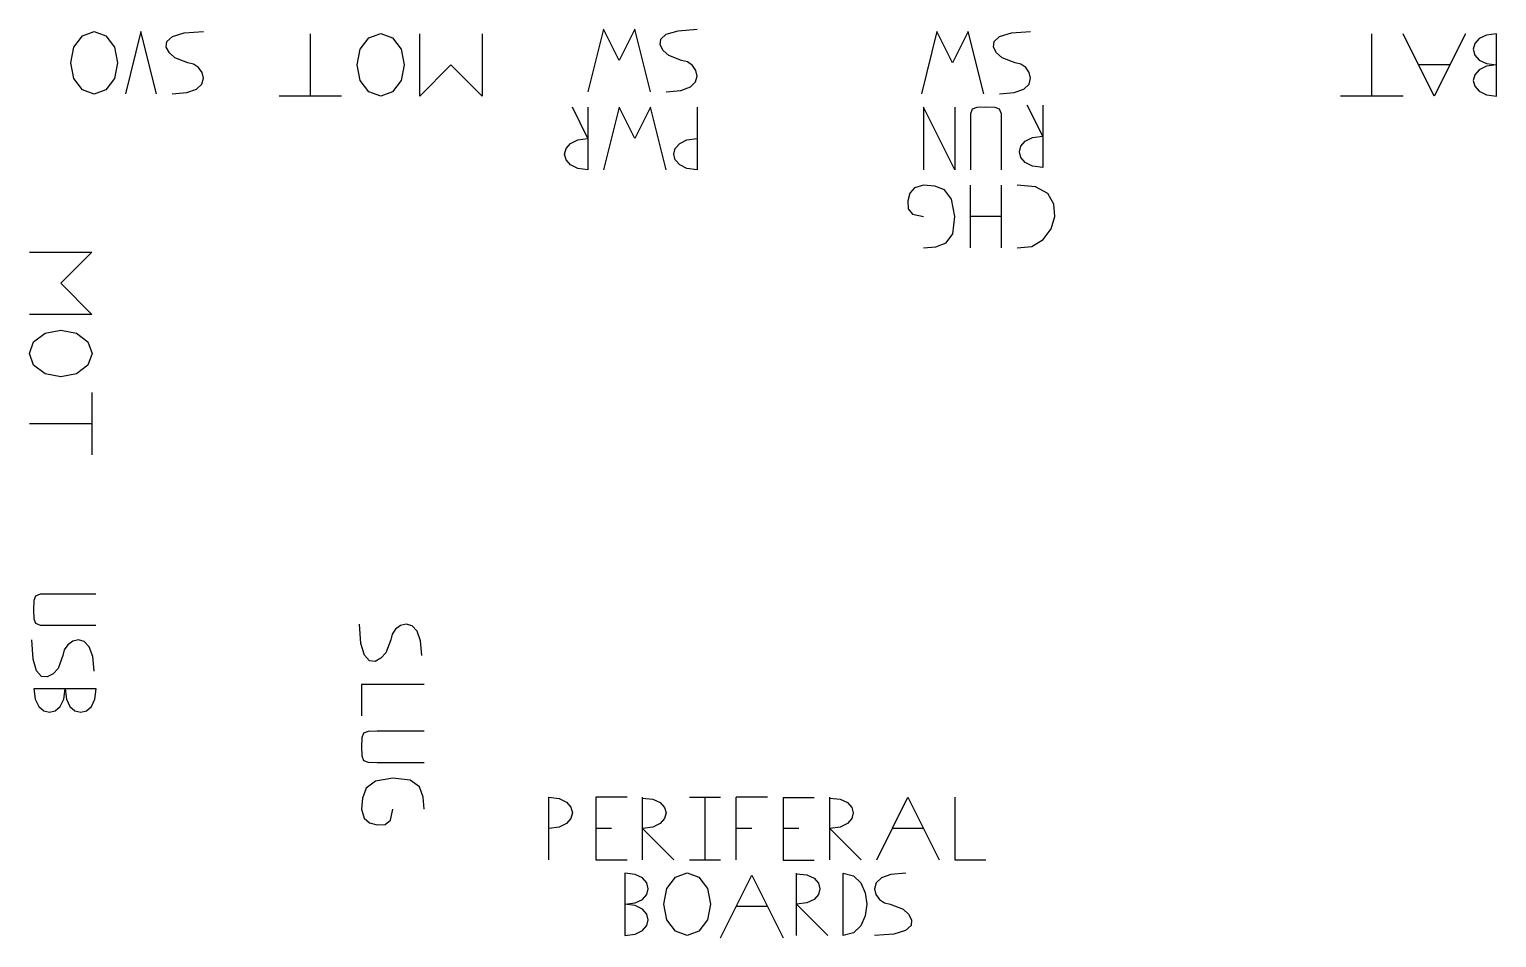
# Model space of a CAD drawing. Extents: x 179.8 to 273.9, y 199.9 to 258.1.
import ezdxf

# ---------------------------------------------------------------- set-up
doc = ezdxf.new("R2010")
doc.units = 0
doc.layers.add('text', color=7, linetype='CONTINUOUS')

msp = doc.modelspace()

# ---------------------------------------------------------------- linework, layer by layer
at = {"layer": 'text', "color": 4}
for p, q in [((182.695412, 257.004472), (183.249803, 257.732784)), ((183.249803, 257.732784), (183.99999, 258.009072)), ((183.99999, 258.009072), (184.750178, 257.732784)), ((184.750178, 257.732784), (185.304568, 257.004472)), ((186.999987, 258.000009), (185.999989, 254.000008)), ((187.999988, 254.000008), (186.999987, 258.000009)), ((188.662097, 257.367197), (189.015613, 257.687509)), ((189.015613, 257.687509), (189.767566, 257.914071)), ((189.767566, 257.914071), (190.999988, 258.000009)), ((197.858902, 253.8589), (197.858902, 257.858898)), ((201.054324, 256.863361), (201.608714, 257.591673)), ((201.608714, 257.591673), (202.358902, 257.867961)), ((202.358902, 257.867961), (203.109089, 257.591673)), ((203.109089, 257.591673), (203.66348, 256.863361)), ((204.858902, 253.8589), (204.858902, 257.858898)), ((208.858903, 257.858898), (208.858903, 253.8589)), ((216.641124, 258.141117), (215.641126, 254.14112)), ((217.641125, 256.141118), (216.641124, 258.141117)), ((218.641126, 258.141117), (217.641125, 256.141118)), ((219.641124, 254.14112), (218.641126, 258.141117)), ((220.303233, 257.508308), (220.656748, 257.82862)), ((220.656748, 257.82862), (221.408701, 258.055183)), ((221.408701, 258.055183), (222.641123, 258.14112)), ((237.999992, 258.000009), (236.999994, 254.000011)), ((238.999993, 256.00001), (237.999992, 258.000009)), ((239.999994, 258.000009), (238.999993, 256.00001)), ((240.999992, 254.000011), (239.999994, 258.000009)), ((241.662101, 257.367197), (242.015617, 257.687509)), ((242.015617, 257.687509), (242.76757, 257.914071)), ((242.76757, 257.914071), (243.999992, 258.000009)), ((265.858885, 253.858895), (265.858885, 257.858898)), ((269.858885, 253.858895), (267.858883, 257.858895)), ((271.858884, 257.858895), (269.858885, 253.858895)), ((273.202635, 257.772958), (272.733885, 257.546395)), ((273.858886, 257.858895), (273.202635, 257.772958)), ((273.858886, 253.858895), (273.858886, 257.858895)), ((182.499991, 256.00001), (182.695412, 257.004472)), ((185.304568, 257.004472), (185.49999, 256.00001)), ((188.624988, 257.00001), (188.662097, 257.367197)), ((188.822254, 256.632822), (188.624988, 257.00001)), ((200.858902, 255.858899), (201.054324, 256.863361)), ((203.66348, 256.863361), (203.858901, 255.858899)), ((220.266123, 257.141121), (220.303233, 257.508308)), ((220.463389, 256.773933), (220.266123, 257.141121)), ((220.812998, 256.453621), (220.463389, 256.773933)), ((241.624992, 257.00001), (241.662101, 257.367197)), ((241.822258, 256.632822), (241.624992, 257.00001)), ((272.452634, 257.226083), (272.358884, 256.858896)), ((272.358884, 256.858896), (272.452634, 256.491708)), ((272.733885, 257.546395), (272.452634, 257.226083)), ((182.695412, 254.995549), (182.499991, 256.00001)), ((185.49999, 256.00001), (185.304568, 254.995549)), ((185.49999, 256.00001), (185.49999, 256.00001)), ((189.171863, 256.31251), (188.822254, 256.632822)), ((189.999987, 256.00001), (189.171863, 256.31251)), ((190.367175, 255.914073), (189.999987, 256.00001)), ((190.687487, 255.68751), (190.367175, 255.914073)), ((201.054324, 254.854437), (200.858902, 255.858899)), ((200.858902, 255.858899), (200.858902, 255.858899)), ((203.858901, 255.858899), (203.66348, 254.854437)), ((206.858901, 255.858899), (204.858902, 253.8589)), ((208.858903, 253.8589), (206.858901, 255.858899)), ((221.641122, 256.141121), (220.812998, 256.453621)), ((222.00831, 256.055184), (221.641122, 256.141121)), ((222.328623, 255.828621), (222.00831, 256.055184)), ((222.555186, 255.508308), (222.328623, 255.828621)), ((242.171867, 256.31251), (241.822258, 256.632822)), ((242.999991, 256.00001), (242.171867, 256.31251)), ((243.367179, 255.914073), (242.999991, 256.00001)), ((243.687492, 255.68751), (243.367179, 255.914073)), ((270.858883, 255.858896), (268.858884, 255.858896)), ((272.452634, 256.491708), (272.733885, 256.171396)), ((272.733885, 256.171396), (273.202635, 255.944834)), ((273.202635, 255.772959), (272.733885, 255.546396)), ((273.202635, 255.944834), (273.858886, 255.858896)), ((273.858886, 255.858896), (273.202635, 255.772959)), ((183.249803, 254.267236), (182.695412, 254.995549)), ((185.304568, 254.995549), (184.750178, 254.267236)), ((190.91405, 255.367197), (190.687487, 255.68751)), ((190.898426, 254.632821), (190.999988, 255.000009)), ((190.999988, 255.000009), (190.91405, 255.367197)), ((201.608714, 254.126125), (201.054324, 254.854437)), ((203.66348, 254.854437), (203.109089, 254.126125)), ((222.203624, 254.45362), (222.539561, 254.773933)), ((222.539561, 254.773933), (222.641124, 255.14112)), ((222.641124, 255.14112), (222.555186, 255.508308)), ((243.914054, 255.367197), (243.687492, 255.68751)), ((243.89843, 254.632821), (243.999992, 255.000009)), ((243.999992, 255.000009), (243.914054, 255.367197)), ((272.452634, 255.226083), (272.358884, 254.858895)), ((272.358884, 254.858895), (272.452634, 254.491708)), ((272.733885, 255.546396), (272.452634, 255.226083)), ((183.99999, 253.990949), (183.249803, 254.267236)), ((184.750178, 254.267236), (183.99999, 253.990949)), ((185.999989, 254.000008), (185.999989, 254.000008)), ((188.999989, 254.000008), (189.945301, 254.085946)), ((189.945301, 254.085946), (190.562489, 254.312509)), ((190.562489, 254.312509), (190.898426, 254.632821)), ((199.858901, 253.8589), (195.8589, 253.8589)), ((202.358902, 253.849837), (201.608714, 254.126125)), ((203.109089, 254.126125), (202.358902, 253.849837)), ((215.641126, 254.14112), (215.641126, 254.14112)), ((220.641124, 254.14112), (221.586437, 254.227057)), ((221.586437, 254.227057), (222.203624, 254.45362)), ((236.999994, 254.000011), (236.999994, 254.000011)), ((241.999993, 254.000008), (242.945305, 254.085946)), ((242.945305, 254.085946), (243.562493, 254.312509)), ((243.562493, 254.312509), (243.89843, 254.632821)), ((267.858883, 253.858895), (263.858886, 253.858895)), ((272.452634, 254.491708), (272.733885, 254.171395)), ((272.733885, 254.171395), (273.202635, 253.944832)), ((273.202635, 253.944832), (273.858886, 253.858895)), ((273.858886, 253.858895), (273.858886, 253.858895)), ((215.641123, 251.14112), (214.641122, 253.141119)), ((215.641123, 253.141119), (215.641123, 249.141121)), ((217.641122, 253.141119), (216.641124, 249.141121)), ((218.641123, 251.14112), (217.641122, 253.141119)), ((219.641124, 253.141119), (218.641123, 251.14112)), ((220.641122, 249.141121), (219.641124, 253.141119)), ((222.641123, 253.141119), (222.641123, 249.141121)), ((239.141102, 249.141118), (237.141103, 253.141119)), ((237.141103, 253.141119), (237.141103, 249.141118)), ((239.141102, 253.141119), (239.141102, 249.141118)), ((240.266103, 253.01612), (240.156727, 252.719246)), ((240.562978, 253.125494), (240.266103, 253.01612)), ((241.141103, 253.141119), (240.562978, 253.125494)), ((241.719227, 253.125494), (241.141103, 253.141119)), ((242.016101, 253.016119), (241.719227, 253.125494)), ((242.125476, 252.719245), (242.016101, 253.016119)), ((244.782219, 251.282228), (243.782218, 253.282227)), ((244.782219, 253.282227), (244.782219, 249.282229)), ((240.156727, 252.719246), (240.141102, 252.141121)), ((240.141102, 252.141121), (240.141102, 249.141118)), ((242.141101, 252.141121), (242.125476, 252.719245)), ((242.141101, 249.141118), (242.141101, 252.141121)), ((214.516122, 250.82862), (214.984873, 251.055182)), ((214.984873, 251.055182), (215.641123, 251.14112)), ((221.516122, 250.82862), (221.984873, 251.055182)), ((221.984873, 251.055182), (222.641123, 251.14112)), ((243.657218, 250.969728), (244.125968, 251.196291)), ((244.125968, 251.196291), (244.782219, 251.282228)), ((214.141122, 250.141121), (214.234872, 250.508308)), ((214.234872, 249.773933), (214.141122, 250.141121)), ((214.234872, 250.508308), (214.516122, 250.82862)), ((221.141122, 250.141121), (221.234872, 250.508308)), ((221.234872, 249.773933), (221.141122, 250.141121)), ((221.234872, 250.508308), (221.516122, 250.82862)), ((243.282217, 250.282229), (243.375967, 250.649416)), ((243.375967, 249.915042), (243.282217, 250.282229)), ((243.375967, 250.649416), (243.657218, 250.969728)), ((214.516122, 249.453621), (214.234872, 249.773933)), ((214.984873, 249.227059), (214.516122, 249.453621)), ((215.641123, 249.141121), (214.984873, 249.227059)), ((216.641124, 249.141121), (216.641124, 249.141121)), ((221.516122, 249.453621), (221.234872, 249.773933)), ((221.984873, 249.227059), (221.516122, 249.453621)), ((222.641123, 249.141121), (221.984873, 249.227059)), ((243.657218, 249.594729), (243.375967, 249.915042)), ((244.125968, 249.368167), (243.657218, 249.594729)), ((244.782219, 249.282229), (244.125968, 249.368167)), ((236.266102, 247.64112), (236.141102, 247.141119)), ((236.562977, 247.98487), (236.266102, 247.64112)), ((237.141103, 248.14112), (236.562977, 247.98487)), ((237.865571, 248.09681), (237.141103, 248.14112)), ((238.489685, 247.856294), (237.865571, 248.09681)), ((238.939508, 247.25819), (238.489685, 247.856294)), ((239.141104, 246.141119), (238.939508, 247.25819)), ((240.141102, 244.14112), (240.141102, 248.14112)), ((242.141101, 244.14112), (242.141101, 248.14112)), ((244.322231, 248.050043), (243.141102, 248.14112)), ((245.094539, 247.607815), (244.322231, 248.050043)), ((245.493706, 246.931592), (245.094539, 247.607815)), ((236.141102, 247.141119), (236.157216, 246.641192)), ((236.157216, 246.641192), (236.440481, 246.297451)), ((245.555407, 246.138535), (245.493706, 246.931592)), ((236.440481, 246.297451), (237.141103, 246.141119)), ((237.141103, 246.141119), (237.141103, 246.141119)), ((237.141103, 246.141119), (237.141103, 246.141119)), ((239.012706, 245.031639), (239.141104, 246.141119)), ((242.141101, 246.141119), (240.141102, 246.141119)), ((245.31532, 245.3458), (245.555407, 246.138535)), ((237.926651, 244.208201), (238.579204, 244.446187)), ((238.579204, 244.446187), (239.012706, 245.031639)), ((244.07249, 244.229934), (244.809122, 244.670547)), ((244.809122, 244.670547), (245.31532, 245.3458)), ((179.85889, 243.858898), (183.858888, 243.858898)), ((183.858888, 243.858898), (181.858889, 241.858896)), ((237.141103, 244.14112), (237.926651, 244.208201)), ((243.141102, 244.14112), (244.07249, 244.229934)), ((181.858889, 241.858896), (183.858888, 239.858897)), ((183.858888, 239.858897), (179.85889, 239.858897)), ((180.854427, 238.663474), (181.858889, 238.858896)), ((181.858889, 238.858896), (182.863351, 238.663474)), ((179.849827, 237.358896), (180.126115, 238.109084)), ((180.126115, 238.109084), (180.854427, 238.663474)), ((182.863351, 238.663474), (183.591663, 238.109084)), ((183.591663, 238.109084), (183.86795, 237.358896)), ((180.126115, 236.608709), (179.849827, 237.358896)), ((183.86795, 237.358896), (183.591663, 236.608709)), ((180.854427, 236.054319), (180.126115, 236.608709)), ((181.858889, 235.858897), (180.854427, 236.054319)), ((182.863351, 236.054319), (181.858889, 235.858897)), ((183.591663, 236.608709), (182.863351, 236.054319)), ((181.858889, 235.858897), (181.858889, 235.858897)), ((183.858888, 234.858896), (183.858888, 230.858895)), ((183.858888, 232.858897), (179.85889, 232.858897)), ((180.536091, 221.922813), (180.239216, 221.813438)), ((181.114215, 221.938438), (180.536091, 221.922813)), ((184.114217, 221.938438), (181.114215, 221.938438)), ((180.129842, 221.516564), (180.114217, 220.93844)), ((180.114217, 220.93844), (180.129841, 220.360314)), ((180.239216, 221.813438), (180.129842, 221.516564)), ((180.129841, 220.360314), (180.239215, 220.063439)), ((180.239215, 220.063439), (180.53609, 219.954064)), ((201.085936, 218.767584), (200.999999, 220.000006)), ((203.999998, 220.000006), (203.632811, 219.914068)), ((204.367186, 219.898444), (203.999998, 220.000006)), ((180.53609, 219.954064), (181.114215, 219.938439)), ((181.114215, 219.938439), (184.114217, 219.938439)), ((203.085935, 219.367193), (202.999998, 219.000005)), ((203.312498, 219.687506), (203.085935, 219.367193)), ((203.632811, 219.914068), (203.312498, 219.687506)), ((204.687499, 219.562507), (204.367186, 219.898444)), ((204.914062, 218.945319), (204.687499, 219.562507)), ((180.085936, 217.767583), (179.999998, 219.000005)), ((182.085935, 218.367192), (181.999997, 218.000004)), ((182.312498, 218.687505), (182.085935, 218.367192)), ((182.63281, 218.914068), (182.312498, 218.687505)), ((182.999998, 219.000005), (182.63281, 218.914068)), ((183.367186, 218.898443), (182.999998, 219.000005)), ((183.687499, 218.562506), (183.367186, 218.898443)), ((183.914061, 217.945319), (183.687499, 218.562506)), ((201.312499, 218.015631), (201.085936, 218.767584)), ((202.687498, 218.171881), (202.367185, 217.822272)), ((202.999998, 219.000005), (202.687498, 218.171881)), ((204.999999, 218.000007), (204.914062, 218.945319)), ((180.312498, 217.01563), (180.085936, 217.767583)), ((181.687497, 217.17188), (181.367185, 216.822271)), ((181.999997, 218.000004), (181.687497, 217.17188)), ((183.999999, 217.000006), (183.914061, 217.945319)), ((201.632811, 217.662115), (201.312499, 218.015631)), ((201.999998, 217.625006), (201.632811, 217.662115)), ((202.367185, 217.822272), (201.999998, 217.625006)), ((180.632811, 216.662115), (180.312498, 217.01563)), ((180.999998, 216.625005), (180.632811, 216.662115)), ((181.367185, 216.822271), (180.999998, 216.625005)), ((184.14111, 215.858889), (180.14111, 215.858889)), ((180.14111, 215.858889), (180.227047, 215.202638)), ((182.055171, 215.202638), (182.141108, 215.858889)), ((182.141108, 215.858889), (182.227046, 215.202638)), ((184.055172, 215.202638), (184.14111, 215.858889)), ((184.14111, 215.858889), (184.14111, 215.858889)), ((205.14111, 216.141117), (201.14111, 216.141117)), ((201.14111, 216.141117), (201.14111, 214.141118)), ((180.227047, 215.202638), (180.453609, 214.733888)), ((180.453609, 214.733888), (180.773922, 214.452638)), ((180.773922, 214.452638), (181.141109, 214.358887)), ((181.141109, 214.358887), (181.508296, 214.452638)), ((181.508296, 214.452638), (181.828609, 214.733888)), ((181.828609, 214.733888), (182.055171, 215.202638)), ((182.227046, 215.202638), (182.453609, 214.733888)), ((182.453609, 214.733888), (182.773921, 214.452638)), ((182.773921, 214.452638), (183.141109, 214.358887)), ((183.141109, 214.358887), (183.508297, 214.452638)), ((183.508297, 214.452638), (183.82861, 214.733888)), ((183.82861, 214.733888), (184.055172, 215.202638)), ((201.156735, 212.719243), (201.14111, 212.141119)), ((201.26611, 213.016117), (201.156735, 212.719243)), ((201.562984, 213.125492), (201.26611, 213.016117)), ((202.141108, 213.141117), (201.562984, 213.125492)), ((205.14111, 213.141117), (202.141108, 213.141117)), ((201.14111, 212.141119), (201.156734, 211.562993)), ((201.156734, 211.562993), (201.266109, 211.266118)), ((201.266109, 211.266118), (201.562983, 211.156743)), ((201.562983, 211.156743), (202.141108, 211.141118)), ((202.141108, 211.141118), (205.14111, 211.141118)), ((202.02404, 209.939521), (201.425937, 209.489698)), ((203.141112, 210.141117), (202.02404, 209.939521)), ((204.250591, 210.012719), (203.141112, 210.141117)), ((204.836043, 209.579217), (204.250591, 210.012719)), ((201.18542, 208.865584), (201.14111, 208.141116)), ((201.425937, 209.489698), (201.18542, 208.865584)), ((205.074029, 208.926664), (204.836043, 209.579217)), ((205.14111, 208.141116), (205.074029, 208.926664)), ((213.141108, 204.912095), (213.141108, 208.912093)), ((213.141108, 208.912093), (213.797359, 208.826156)), ((213.797359, 208.826156), (214.266109, 208.599593)), ((218.141107, 208.912096), (216.141108, 208.912096)), ((216.141108, 208.912096), (216.141108, 204.912095)), ((219.141108, 204.912095), (219.141108, 208.912096)), ((219.141111, 208.8589), (219.79736, 208.790521)), ((219.79736, 208.790521), (220.26611, 208.577154)), ((222.141107, 208.912096), (224.141109, 208.912096)), ((223.141108, 204.912095), (223.141108, 208.912096)), ((225.141107, 204.912095), (225.141107, 208.912096)), ((227.141109, 208.912096), (225.141107, 208.912096)), ((230.141108, 208.880987), (228.141109, 208.880987)), ((228.141109, 208.880987), (228.141109, 204.880986)), ((231.141109, 204.912095), (231.141109, 208.912096)), ((231.141112, 208.8589), (231.797362, 208.790521)), ((231.797362, 208.790521), (232.266111, 208.577154)), ((234.141109, 204.912095), (236.141108, 208.912096)), ((236.141108, 208.912096), (238.141109, 204.912095)), ((239.141107, 208.912096), (239.141107, 204.912095)), ((201.14111, 208.141116), (201.29736, 207.56299)), ((202.984779, 207.440494), (203.141112, 208.141116)), ((203.141112, 208.141116), (203.141112, 208.141116)), ((203.141112, 208.141116), (203.141112, 208.141116)), ((214.266109, 208.599593), (214.54736, 208.279281)), ((214.54736, 208.279281), (214.64111, 207.912094)), ((214.64111, 207.912094), (214.54736, 207.544906)), ((220.26611, 208.577154), (220.54736, 208.266296)), ((220.641109, 207.905447), (220.547359, 207.542104)), ((220.54736, 208.266296), (220.641109, 207.905447)), ((232.266111, 208.577154), (232.547361, 208.266296)), ((232.641111, 207.905447), (232.54736, 207.542104)), ((232.547361, 208.266296), (232.641111, 207.905447)), ((201.29736, 207.56299), (201.64111, 207.266115)), ((201.64111, 207.266115), (202.141111, 207.141115)), ((202.141111, 207.141115), (202.641038, 207.157229)), ((202.641038, 207.157229), (202.984779, 207.440494)), ((213.797359, 206.998032), (213.141108, 206.912094)), ((214.266109, 207.224594), (213.797359, 206.998032)), ((214.54736, 207.544906), (214.266109, 207.224594)), ((217.141109, 206.912097), (216.141108, 206.912097)), ((219.797358, 206.997931), (219.141108, 206.912097)), ((219.141108, 206.912097), (221.141109, 204.912095)), ((220.266109, 207.223766), (219.797358, 206.997931)), ((220.547359, 207.542104), (220.266109, 207.223766)), ((226.141108, 206.912097), (225.141107, 206.912097)), ((229.141107, 206.912097), (228.141107, 206.912097)), ((231.79736, 206.997931), (231.141109, 206.912097)), ((231.141109, 206.912097), (233.141111, 204.912095)), ((232.26611, 207.223766), (231.79736, 206.997931)), ((232.54736, 207.542104), (232.26611, 207.223766)), ((237.141108, 206.912097), (235.14111, 206.912097)), ((216.141108, 204.912095), (218.141107, 204.912095)), ((217.999993, 204.053206), (217.999993, 200.053205)), ((218.656244, 203.967268), (217.999993, 204.053206)), ((217.999993, 204.053206), (217.999993, 204.053206)), ((221.2498, 203.785981), (221.999988, 204.062268)), ((221.999988, 204.062268), (222.750176, 203.785981)), ((222.141107, 204.912095), (224.141109, 204.912095)), ((228.141109, 204.880986), (230.141108, 204.880986)), ((228.999994, 200.053205), (228.999994, 204.053206)), ((228.999996, 204.00001), (229.656246, 203.931631)), ((231.999993, 200.053205), (231.999993, 204.053206)), ((231.999993, 204.053206), (232.656244, 203.881331)), ((235.999994, 204.053206), (235.054681, 203.967268)), ((238.141109, 204.912095), (238.141109, 204.912095)), ((239.141107, 204.912095), (241.141109, 204.912095)), ((219.124994, 203.740705), (218.656244, 203.967268)), ((219.406244, 203.420393), (219.124994, 203.740705)), ((219.499994, 203.053205), (219.406244, 203.420393)), ((220.69541, 203.057668), (221.2498, 203.785981)), ((222.750176, 203.785981), (223.304566, 203.057668)), ((224.141106, 199.912094), (226.141105, 203.912095)), ((226.141105, 203.912095), (228.141107, 199.912094)), ((229.656246, 203.931631), (230.124996, 203.718264)), ((230.124996, 203.718264), (230.406245, 203.407406)), ((230.406245, 203.407406), (230.499995, 203.046557)), ((232.656244, 203.881331), (233.124994, 203.428206)), ((233.124994, 203.428206), (233.406244, 202.787581)), ((234.101557, 203.420393), (233.999994, 203.053205)), ((234.437494, 203.740705), (234.101557, 203.420393)), ((235.054681, 203.967268), (234.437494, 203.740705)), ((217.999993, 202.053204), (218.656244, 202.139142)), ((218.656244, 202.139142), (219.124994, 202.365704)), ((219.124994, 202.365704), (219.406244, 202.686017)), ((219.406244, 202.686017), (219.499994, 203.053205)), ((220.499988, 202.053207), (220.69541, 203.057668)), ((223.304566, 203.057668), (223.499988, 202.053207)), ((229.656244, 202.13904), (228.999994, 202.053207)), ((230.124995, 202.364876), (229.656244, 202.13904)), ((230.406245, 202.683214), (230.124995, 202.364876)), ((230.499995, 203.046557), (230.406245, 202.683214)), ((233.406244, 202.787581), (233.499994, 202.053206)), ((233.999994, 203.053205), (234.085932, 202.686017)), ((234.085932, 202.686017), (234.312495, 202.365704)), ((234.312495, 202.365704), (234.632808, 202.139142)), ((234.632808, 202.139142), (234.999996, 202.053204)), ((218.656244, 201.967267), (217.999993, 202.053204)), ((219.124994, 201.740704), (218.656244, 201.967267)), ((219.406244, 201.420392), (219.124994, 201.740704)), ((219.499994, 201.053205), (219.406244, 201.420392)), ((220.69541, 201.048745), (220.499988, 202.053207)), ((220.499988, 202.053207), (220.499988, 202.053207)), ((223.499988, 202.053207), (223.304566, 201.048745)), ((227.141106, 201.912096), (225.141107, 201.912096)), ((228.999994, 202.053207), (230.999995, 200.053205)), ((233.406244, 201.31883), (233.124994, 200.678205)), ((233.499994, 202.053206), (233.406244, 201.31883)), ((234.999996, 202.053204), (235.82812, 201.740704)), ((235.82812, 201.740704), (236.177729, 201.420392)), ((236.177729, 201.420392), (236.374995, 201.053205)), ((218.656244, 200.139143), (219.124994, 200.365705)), ((219.124994, 200.365705), (219.406244, 200.686017)), ((219.406244, 200.686017), (219.499994, 201.053205)), ((221.2498, 200.320433), (220.69541, 201.048745)), ((221.999988, 200.044145), (221.2498, 200.320433)), ((222.750176, 200.320433), (221.999988, 200.044145)), ((223.304566, 201.048745), (222.750176, 200.320433)), ((233.124994, 200.678205), (232.656244, 200.22508)), ((235.98437, 200.365705), (235.232417, 200.139143)), ((236.337885, 200.686017), (235.98437, 200.365705)), ((236.374995, 201.053205), (236.337885, 200.686017)), ((217.999993, 200.053205), (218.656244, 200.139143)), ((228.141107, 199.912094), (228.141107, 199.912094)), ((232.656244, 200.22508), (231.999993, 200.053205)), ((231.999993, 200.053205), (231.999993, 200.053205)), ((235.232417, 200.139143), (233.999995, 200.053205))]:
    msp.add_line(p, q, dxfattribs=at)

doc.saveas('drawing.dxf')
